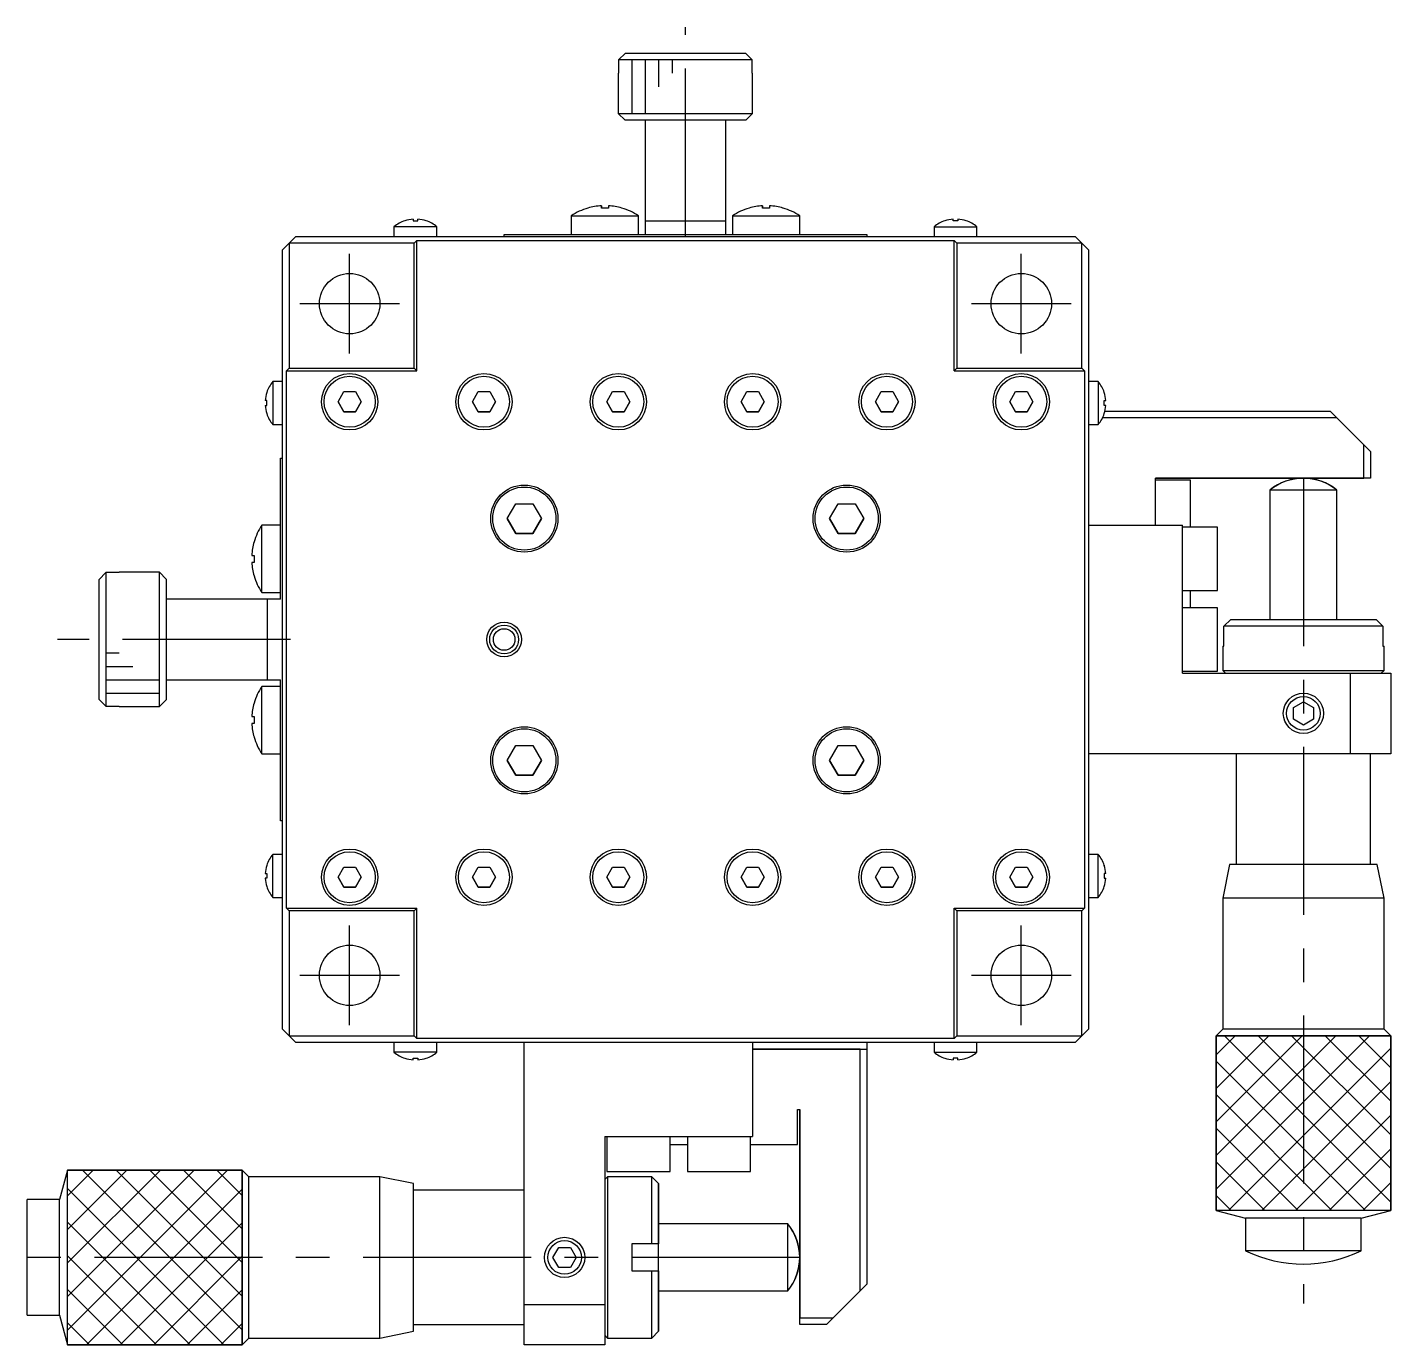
# Model space of a CAD drawing. Extents: x 3 to 378, y 15 to 260.
# Drawn here: x 277 to 378.5, y 101.5 to 199.6 of the extents above; entities that cross this region are included whole.
import ezdxf

# ---------------------------------------------------------------- set-up
doc = ezdxf.new("R2010")
doc.units = 0
doc.header["$LTSCALE"] = 10
doc.linetypes.add('CENTER', pattern=[2, 1.25, -0.25, 0.25, -0.25])
doc.layers.get('0').update_dxf_attribs({"linetype": 'CONTINUOUS'})
doc.layers.add('CENTER', color=1, linetype='CENTER')

msp = doc.modelspace()

# ---------------------------------------------------------------- linework, layer by layer
at = {"color": 7, "linetype": 'CONTINUOUS'}
for p, q in [((321.016024, 197.185847), (321.518825, 197.685847)), ((330.965898, 197.185847), (321.016024, 197.185847)), ((321.016024, 197.185847), (321.016024, 196.185847)), ((321.518825, 197.685847), (330.463097, 197.685847)), ((330.463097, 197.685847), (330.965898, 197.185847)), ((330.965898, 196.185847), (330.965898, 197.185847)), ((321.016024, 196.185847), (320.990961, 196.185847)), ((320.990961, 196.185847), (320.990961, 193.185847)), ((330.990961, 196.185847), (330.965898, 196.185847)), ((330.990961, 193.185847), (330.990961, 196.185847)), ((320.990961, 193.185847), (330.990961, 193.185847)), ((320.990961, 193.185847), (321.490961, 192.685847)), ((330.490961, 192.685847), (330.990961, 193.185847)), ((330.490961, 192.685847), (321.490961, 192.685847)), ((322.990961, 192.685847), (322.990961, 185.185847)), ((322.990961, 192.685847), (322.990961, 184.185847)), ((322.990961, 192.685847), (322.990961, 184.185847)), ((328.990961, 185.185847), (328.990961, 192.685847)), ((328.990961, 184.185847), (328.990961, 192.685847)), ((328.990961, 184.185847), (328.990961, 192.685847)), ((318.732371, 186.148428), (318.729028, 186.155283)), ((318.732371, 186.148428), (318.729028, 186.155283)), ((318.732371, 186.148428), (318.729028, 186.155283)), ((318.732371, 186.148428), (318.729028, 186.155283)), ((319.730961, 186.148428), (319.730961, 186.3208)), ((319.730961, 186.3208), (319.730961, 186.148428)), ((319.730961, 186.3208), (319.730961, 186.148428)), ((319.730961, 186.3208), (319.730961, 186.148428)), ((320.250961, 186.148428), (319.730961, 186.148428)), ((320.250961, 186.3208), (320.250961, 186.148428)), ((321.252894, 186.155283), (321.24955, 186.148428)), ((330.732371, 186.148428), (330.729028, 186.155283)), ((330.732371, 186.148428), (330.729028, 186.155283)), ((330.732371, 186.148428), (330.729028, 186.155283)), ((330.732371, 186.148428), (330.729028, 186.155283)), ((331.730961, 186.148428), (331.730961, 186.3208)), ((331.730961, 186.3208), (331.730961, 186.148428)), ((331.730961, 186.3208), (331.730961, 186.148428)), ((331.730961, 186.3208), (331.730961, 186.148428)), ((332.250961, 186.148428), (331.730961, 186.148428)), ((332.250961, 186.3208), (332.250961, 186.148428)), ((333.252894, 186.155283), (333.24955, 186.148428)), ((305.890961, 184.756785), (304.290961, 184.756785)), ((304.290961, 184.756785), (304.290961, 184.035847)), ((307.490961, 184.756785), (304.290961, 184.756785)), ((307.490961, 184.756785), (304.290961, 184.756785)), ((305.103094, 185.208455), (305.105964, 185.202571)), ((305.103094, 185.208455), (305.105964, 185.202571)), ((305.103094, 185.208455), (305.105964, 185.202571)), ((305.103094, 185.208455), (305.105964, 185.202571)), ((305.710961, 185.322854), (305.710961, 185.202571)), ((305.710961, 185.202571), (306.070961, 185.202571)), ((307.490961, 184.756785), (305.890961, 184.756785)), ((306.070961, 185.202571), (306.070961, 185.322854)), ((306.675958, 185.202571), (306.678827, 185.208455)), ((306.675958, 185.202571), (306.678827, 185.208455)), ((306.675958, 185.202571), (306.678827, 185.208455)), ((306.675958, 185.202571), (306.678827, 185.208455)), ((307.490961, 184.035847), (307.490961, 184.756785)), ((317.490961, 185.577505), (322.490961, 185.577505)), ((317.490961, 185.577505), (317.490961, 184.185847)), ((322.490961, 184.185847), (322.490961, 185.577505)), ((328.990961, 185.185847), (322.990961, 185.185847)), ((328.990961, 185.185847), (322.990961, 185.185847)), ((322.990961, 185.185847), (322.990961, 184.185847)), ((328.990961, 185.185847), (322.990961, 185.185847)), ((328.990961, 185.185847), (322.990961, 185.185847)), ((328.990961, 184.185847), (328.990961, 185.185847)), ((329.490961, 185.577505), (334.490961, 185.577505)), ((329.490961, 185.577505), (329.490961, 184.185847)), ((334.490961, 184.185847), (334.490961, 185.577505)), ((344.490961, 184.756785), (346.090961, 184.756785)), ((344.490961, 184.756785), (344.490961, 184.035847)), ((344.490961, 184.756785), (347.690961, 184.756785)), ((344.490961, 184.756785), (347.690961, 184.756785)), ((345.305964, 185.202571), (345.303094, 185.208455)), ((345.305964, 185.202571), (345.303094, 185.208455)), ((345.305964, 185.202571), (345.303094, 185.208455)), ((345.305964, 185.202571), (345.303094, 185.208455)), ((345.910961, 185.202571), (345.910961, 185.322854)), ((346.270961, 185.202571), (345.910961, 185.202571)), ((346.090961, 184.756785), (347.690961, 184.756785)), ((346.270961, 185.322854), (346.270961, 185.202571)), ((346.878827, 185.208455), (346.875958, 185.202571)), ((346.878827, 185.208455), (346.875958, 185.202571)), ((346.878827, 185.208455), (346.875958, 185.202571)), ((346.878827, 185.208455), (346.875958, 185.202571)), ((347.690961, 184.035847), (347.690961, 184.756785)), ((296.990961, 184.035847), (295.990961, 183.035847)), ((296.990961, 184.035847), (295.990961, 183.035847)), ((296.990961, 184.035847), (296.490961, 183.535847)), ((296.990961, 184.035847), (305.990966, 184.035847)), ((296.990961, 184.035847), (354.990961, 184.035847)), ((296.990961, 184.035847), (354.990961, 184.035847)), ((305.790961, 183.535847), (305.990961, 183.735847)), ((305.990961, 183.735847), (345.990961, 183.735847)), ((305.990961, 174.035847), (305.990961, 183.735847)), ((305.990966, 184.035847), (319.490966, 184.035847)), ((312.490961, 184.035847), (312.490961, 184.185847)), ((312.490961, 184.185847), (314.490961, 184.185847)), ((312.490961, 184.185847), (339.490961, 184.185847)), ((312.490961, 184.185847), (339.490961, 184.185847)), ((314.490961, 184.185847), (337.490961, 184.185847)), ((319.490966, 184.035847), (324.490961, 184.035847)), ((324.490961, 184.035847), (329.490966, 184.035847)), ((329.490966, 184.035847), (342.990966, 184.035847)), ((337.490961, 184.185847), (339.490961, 184.185847)), ((339.490961, 184.185847), (339.490961, 184.035847)), ((342.990966, 184.035847), (346.715961, 184.035847)), ((345.990961, 183.735847), (346.190961, 183.535847)), ((345.990961, 174.035847), (345.990961, 183.735847)), ((346.715961, 184.035847), (354.990961, 184.035847)), ((355.490961, 183.535847), (354.990961, 184.035847)), ((355.990961, 183.035847), (354.990961, 184.035847)), ((355.990961, 183.035847), (354.990961, 184.035847)), ((296.490961, 183.535847), (295.990961, 183.035847)), ((295.990961, 172.260847), (295.990961, 183.035847)), ((295.990961, 125.035847), (295.990961, 183.035847)), ((295.990961, 125.035847), (295.990961, 183.035847)), ((305.790961, 183.535847), (296.490961, 183.535847)), ((296.490961, 183.535847), (296.490961, 174.235847)), ((305.790961, 174.235847), (305.790961, 183.535847)), ((355.490961, 183.535847), (346.190961, 183.535847)), ((346.190961, 183.535847), (346.190961, 174.235847)), ((355.490961, 174.235847), (355.490961, 183.535847)), ((355.990961, 183.035847), (355.490961, 183.535847)), ((355.990961, 183.035847), (355.990961, 164.835847)), ((355.990961, 183.035847), (355.990961, 125.035847)), ((355.990961, 183.035847), (355.990961, 125.035847)), ((296.290961, 174.035847), (296.490961, 174.235847)), ((296.290961, 174.035847), (305.990961, 174.035847)), ((296.290961, 134.035847), (296.290961, 174.035847)), ((296.490961, 174.235847), (305.790961, 174.235847)), ((305.990961, 174.035847), (305.790961, 174.235847)), ((346.190961, 174.235847), (345.990961, 174.035847)), ((345.990961, 174.035847), (355.690961, 174.035847)), ((346.190961, 174.235847), (355.490961, 174.235847)), ((355.490961, 174.235847), (355.690961, 174.035847)), ((355.690961, 174.035847), (355.690961, 134.035847)), ((295.270024, 173.235847), (295.270024, 170.035847)), ((295.990961, 173.235847), (295.270024, 173.235847)), ((356.711898, 173.235847), (355.990961, 173.235847)), ((356.711898, 173.235847), (356.711898, 170.035847)), ((294.824237, 171.815847), (294.703955, 171.815847)), ((294.824237, 172.420844), (294.818353, 172.423714)), ((294.824237, 171.455847), (294.824237, 171.815847)), ((295.990961, 162.535852), (295.990961, 172.260847)), ((300.124935, 171.735847), (300.557948, 172.485847)), ((300.557948, 170.985847), (300.124935, 171.735847)), ((300.124935, 171.735847), (300.557948, 170.985847)), ((300.124935, 171.735847), (300.557948, 170.985847)), ((300.124935, 171.735847), (300.557948, 170.985847)), ((300.557948, 172.485847), (301.423974, 172.485847)), ((301.423974, 172.485847), (301.856986, 171.735847)), ((301.856986, 171.735847), (301.423974, 170.985847)), ((301.423974, 170.985847), (301.856986, 171.735847)), ((301.423974, 170.985847), (301.856986, 171.735847)), ((301.423974, 170.985847), (301.856986, 171.735847)), ((310.124935, 171.735847), (310.557948, 172.485847)), ((310.557948, 170.985847), (310.124935, 171.735847)), ((310.124935, 171.735847), (310.557948, 170.985847)), ((310.124935, 171.735847), (310.557948, 170.985847)), ((310.124935, 171.735847), (310.557948, 170.985847)), ((310.557948, 172.485847), (311.423974, 172.485847)), ((311.423974, 172.485847), (311.856986, 171.735847)), ((311.856986, 171.735847), (311.423974, 170.985847)), ((311.423974, 170.985847), (311.856986, 171.735847)), ((311.423974, 170.985847), (311.856986, 171.735847)), ((311.423974, 170.985847), (311.856986, 171.735847)), ((320.124935, 171.735847), (320.557948, 172.485847)), ((320.557948, 170.985847), (320.124935, 171.735847)), ((320.124935, 171.735847), (320.557948, 170.985847)), ((320.124935, 171.735847), (320.557948, 170.985847)), ((320.124935, 171.735847), (320.557948, 170.985847)), ((320.557948, 172.485847), (321.423974, 172.485847)), ((321.423974, 172.485847), (321.856986, 171.735847)), ((321.856986, 171.735847), (321.423974, 170.985847)), ((321.423974, 170.985847), (321.856986, 171.735847)), ((321.423974, 170.985847), (321.856986, 171.735847)), ((321.423974, 170.985847), (321.856986, 171.735847)), ((330.124935, 171.735847), (330.557948, 172.485847)), ((330.557948, 170.985847), (330.124935, 171.735847)), ((330.124935, 171.735847), (330.557948, 170.985847)), ((330.124935, 171.735847), (330.557948, 170.985847)), ((330.124935, 171.735847), (330.557948, 170.985847)), ((330.557948, 172.485847), (331.423974, 172.485847)), ((331.423974, 172.485847), (331.856986, 171.735847)), ((331.856986, 171.735847), (331.423974, 170.985847)), ((331.423974, 170.985847), (331.856986, 171.735847)), ((331.423974, 170.985847), (331.856986, 171.735847)), ((331.423974, 170.985847), (331.856986, 171.735847)), ((340.124935, 171.735847), (340.557948, 172.485847)), ((340.557948, 170.985847), (340.124935, 171.735847)), ((340.124935, 171.735847), (340.557948, 170.985847)), ((340.124935, 171.735847), (340.557948, 170.985847)), ((340.124935, 171.735847), (340.557948, 170.985847)), ((340.557948, 172.485847), (341.423974, 172.485847)), ((341.423974, 172.485847), (341.856986, 171.735847)), ((341.856986, 171.735847), (341.423974, 170.985847)), ((341.423974, 170.985847), (341.856986, 171.735847)), ((341.423974, 170.985847), (341.856986, 171.735847)), ((341.423974, 170.985847), (341.856986, 171.735847)), ((350.124935, 171.735847), (350.557948, 172.485847)), ((350.557948, 170.985847), (350.124935, 171.735847)), ((350.124935, 171.735847), (350.557948, 170.985847)), ((350.124935, 171.735847), (350.557948, 170.985847)), ((350.124935, 171.735847), (350.557948, 170.985847)), ((350.557948, 172.485847), (351.423974, 172.485847)), ((351.423974, 172.485847), (351.856986, 171.735847)), ((351.856986, 171.735847), (351.423974, 170.985847)), ((351.423974, 170.985847), (351.856986, 171.735847)), ((351.423974, 170.985847), (351.856986, 171.735847)), ((351.423974, 170.985847), (351.856986, 171.735847)), ((357.157684, 172.420844), (357.163568, 172.423714)), ((357.157684, 171.815847), (357.277967, 171.815847)), ((357.157684, 171.455847), (357.157684, 171.815847)), ((294.703955, 171.455847), (294.824237, 171.455847)), ((294.818353, 170.847981), (294.824237, 170.850851)), ((301.423974, 170.985847), (300.557948, 170.985847)), ((300.557948, 170.985847), (301.423974, 170.985847)), ((300.557948, 170.985847), (301.423974, 170.985847)), ((300.557948, 170.985847), (301.423974, 170.985847)), ((311.423974, 170.985847), (310.557948, 170.985847)), ((310.557948, 170.985847), (311.423974, 170.985847)), ((310.557948, 170.985847), (311.423974, 170.985847)), ((310.557948, 170.985847), (311.423974, 170.985847)), ((321.423974, 170.985847), (320.557948, 170.985847)), ((320.557948, 170.985847), (321.423974, 170.985847)), ((320.557948, 170.985847), (321.423974, 170.985847)), ((320.557948, 170.985847), (321.423974, 170.985847)), ((331.423974, 170.985847), (330.557948, 170.985847)), ((330.557948, 170.985847), (331.423974, 170.985847)), ((330.557948, 170.985847), (331.423974, 170.985847)), ((330.557948, 170.985847), (331.423974, 170.985847)), ((341.423974, 170.985847), (340.557948, 170.985847)), ((340.557948, 170.985847), (341.423974, 170.985847)), ((340.557948, 170.985847), (341.423974, 170.985847)), ((340.557948, 170.985847), (341.423974, 170.985847)), ((351.423974, 170.985847), (350.557948, 170.985847)), ((350.557948, 170.985847), (351.423974, 170.985847)), ((350.557948, 170.985847), (351.423974, 170.985847)), ((350.557948, 170.985847), (351.423974, 170.985847)), ((374.490961, 170.535847), (357.035955, 170.535847)), ((357.277967, 171.455847), (357.157684, 171.455847)), ((357.163568, 170.847981), (357.157684, 170.850851)), ((357.211209, 171.035847), (373.990961, 171.035847)), ((373.990961, 171.035847), (374.490961, 170.535847)), ((373.990961, 171.035847), (376.990961, 168.035847)), ((373.990961, 171.035847), (376.990961, 168.035847)), ((376.490961, 168.535847), (374.490961, 170.535847)), ((295.270024, 170.035847), (295.990961, 170.035847)), ((355.990961, 170.035847), (356.711898, 170.035847)), ((376.490961, 166.035847), (376.490961, 168.535847)), ((376.490961, 168.535847), (376.990961, 168.035847)), ((295.840961, 167.535847), (295.990961, 167.535847)), ((295.840961, 165.535847), (295.840961, 167.535847)), ((295.840961, 157.035847), (295.840961, 167.535847)), ((295.840961, 157.035847), (295.840961, 167.535847)), ((376.990961, 168.035847), (376.990961, 166.035847)), ((295.840961, 161.285847), (295.840961, 165.535847)), ((360.990961, 162.535847), (360.990961, 166.035847)), ((360.990961, 166.035847), (376.490961, 166.035847)), ((376.990961, 166.035847), (360.990961, 166.035847)), ((376.990961, 166.035847), (360.990961, 166.035847)), ((363.590961, 165.885847), (360.990961, 165.885847)), ((363.590961, 162.385847), (363.590961, 165.885847)), ((376.990961, 166.035847), (376.490961, 166.035847)), ((355.990961, 164.835847), (355.990961, 158.835847)), ((374.490957, 165.158338), (369.490965, 165.158338)), ((369.490965, 165.158338), (369.490965, 155.535847)), ((374.490957, 155.535847), (374.490957, 165.158338)), ((312.72079, 163.035847), (313.355876, 164.135847)), ((313.355876, 164.135847), (314.626046, 164.135847)), ((314.626046, 164.135847), (315.261131, 163.035847)), ((336.72079, 163.035847), (337.355876, 164.135847)), ((337.355876, 164.135847), (338.626046, 164.135847)), ((338.626046, 164.135847), (339.261131, 163.035847)), ((294.449303, 157.535847), (294.449303, 162.535847)), ((295.840961, 162.535847), (294.449303, 162.535847)), ((295.990961, 158.735847), (295.990961, 162.535852)), ((313.355876, 161.935847), (312.72079, 163.035847)), ((312.72079, 163.035847), (313.355876, 161.935847)), ((312.72079, 163.035847), (313.355876, 161.935847)), ((312.72079, 163.035847), (313.355876, 161.935847)), ((315.261131, 163.035847), (314.626046, 161.935847)), ((314.626046, 161.935847), (315.261131, 163.035847)), ((314.626046, 161.935847), (315.261131, 163.035847)), ((314.626046, 161.935847), (315.261131, 163.035847)), ((337.355876, 161.935847), (336.72079, 163.035847)), ((336.72079, 163.035847), (337.355876, 161.935847)), ((336.72079, 163.035847), (337.355876, 161.935847)), ((336.72079, 163.035847), (337.355876, 161.935847)), ((339.261131, 163.035847), (338.626046, 161.935847)), ((338.626046, 161.935847), (339.261131, 163.035847)), ((338.626046, 161.935847), (339.261131, 163.035847)), ((338.626046, 161.935847), (339.261131, 163.035847)), ((355.990961, 162.535847), (362.990961, 162.535847)), ((362.990961, 151.535847), (362.990961, 162.535847)), ((314.626046, 161.935847), (313.355876, 161.935847)), ((313.355876, 161.935847), (314.626046, 161.935847)), ((313.355876, 161.935847), (314.626046, 161.935847)), ((313.355876, 161.935847), (314.626046, 161.935847)), ((338.626046, 161.935847), (337.355876, 161.935847)), ((337.355876, 161.935847), (338.626046, 161.935847)), ((337.355876, 161.935847), (338.626046, 161.935847)), ((337.355876, 161.935847), (338.626046, 161.935847)), ((365.590961, 162.385847), (362.990961, 162.385847)), ((365.590961, 157.685847), (365.590961, 162.385847)), ((293.871525, 161.29778), (293.87838, 161.294437)), ((293.871525, 161.29778), (293.87838, 161.294437)), ((293.871525, 161.29778), (293.87838, 161.294437)), ((293.871525, 161.29778), (293.87838, 161.294437)), ((295.840961, 160.035847), (295.840961, 161.285847)), ((293.706008, 160.295847), (293.87838, 160.295847)), ((293.706008, 160.295847), (293.87838, 160.295847)), ((293.706008, 160.295847), (293.87838, 160.295847)), ((293.706008, 160.295847), (293.87838, 160.295847)), ((293.87838, 159.775847), (293.706008, 159.775847)), ((293.87838, 160.295847), (293.87838, 159.775847)), ((295.840961, 157.035847), (295.840961, 160.035847)), ((282.340961, 158.507983), (282.840961, 159.010785)), ((282.340961, 149.563711), (282.340961, 158.507983)), ((282.840961, 159.010785), (282.840961, 149.06091)), ((283.840961, 159.010785), (282.840961, 159.010785)), ((283.840961, 159.035847), (283.840961, 159.010785)), ((286.840961, 159.035847), (283.840961, 159.035847)), ((286.840961, 149.035847), (286.840961, 159.035847)), ((287.340961, 158.535847), (286.840961, 159.035847)), ((287.340961, 158.535847), (287.340961, 157.035847)), ((287.340961, 158.535847), (287.340961, 149.535847)), ((287.340961, 158.535847), (287.340961, 149.535847)), ((287.340961, 158.535847), (287.340961, 149.535847)), ((293.87838, 158.777258), (293.871525, 158.773914)), ((295.990961, 146.735847), (295.990961, 158.735847)), ((355.990961, 158.835847), (355.990961, 151.835842)), ((294.449303, 157.535847), (295.840961, 157.535847)), ((362.990961, 157.685847), (365.590961, 157.685847)), ((363.590961, 156.385847), (363.590961, 157.685847)), ((287.340961, 157.035847), (287.340961, 151.035847)), ((287.340961, 157.035847), (287.340961, 151.035847)), ((294.840961, 157.035847), (287.340961, 157.035847)), ((295.840961, 157.035847), (287.340961, 157.035847)), ((295.840961, 157.035847), (287.340961, 157.035847)), ((294.840961, 157.035847), (294.840961, 154.035847)), ((294.840961, 157.035847), (294.840961, 154.035847)), ((295.840961, 157.035847), (294.840961, 157.035847)), ((294.840961, 157.035847), (294.840961, 151.035847)), ((294.840961, 157.035847), (294.840961, 151.035847)), ((365.590961, 156.385847), (362.990961, 156.385847)), ((365.590961, 151.685847), (365.590961, 156.385847)), ((366.074881, 155.035847), (366.582634, 155.535847)), ((366.582634, 155.535847), (377.399288, 155.535847)), ((377.399288, 155.535847), (377.907041, 155.035847)), ((366.074881, 153.535847), (366.074881, 155.035847)), ((377.907041, 155.035847), (366.074881, 155.035847)), ((377.907041, 155.035847), (377.907041, 153.535847)), ((294.840961, 154.035847), (294.840961, 151.035847)), ((294.840961, 154.035847), (294.840961, 151.035847)), ((365.990961, 153.535847), (366.074881, 153.535847)), ((365.990961, 153.535847), (365.990961, 151.735847)), ((377.907041, 153.535847), (377.990961, 153.535847)), ((377.990961, 151.735847), (377.990961, 153.535847)), ((355.990961, 151.835842), (355.990961, 145.835842)), ((362.990961, 151.685847), (365.590961, 151.685847)), ((362.990961, 151.535847), (375.490961, 151.535847)), ((362.990961, 151.535847), (378.490961, 151.535847)), ((362.990961, 151.535847), (378.490961, 151.535847)), ((365.990961, 151.735847), (377.990961, 151.735847)), ((365.990961, 151.735847), (366.190961, 151.535847)), ((375.490961, 145.535847), (375.490961, 151.535847)), ((375.490961, 151.535847), (378.490961, 151.535847)), ((377.790961, 151.535847), (377.990961, 151.735847)), ((378.490961, 151.535847), (378.490961, 145.535847)), ((287.340961, 151.035847), (287.340961, 149.535847)), ((287.340961, 151.035847), (294.840961, 151.035847)), ((287.340961, 151.035847), (295.840961, 151.035847)), ((287.340961, 151.035847), (295.840961, 151.035847)), ((294.449303, 145.535847), (294.449303, 150.535847)), ((295.840961, 150.535847), (294.449303, 150.535847)), ((294.840961, 151.035847), (295.840961, 151.035847)), ((295.840961, 148.035847), (295.840961, 151.035847)), ((295.840961, 140.535847), (295.840961, 151.035847)), ((295.840961, 140.535847), (295.840961, 151.035847)), ((282.840961, 149.06091), (282.340961, 149.563711)), ((286.840961, 149.035847), (287.340961, 149.535847)), ((293.871525, 149.29778), (293.87838, 149.294437)), ((293.871525, 149.29778), (293.87838, 149.294437)), ((293.871525, 149.29778), (293.87838, 149.294437)), ((293.871525, 149.29778), (293.87838, 149.294437)), ((371.240961, 148.96886), (371.990961, 149.401873)), ((371.990961, 149.401873), (372.740961, 148.96886)), ((282.840961, 149.06091), (283.840961, 149.06091)), ((283.840961, 149.06091), (283.840961, 149.035847)), ((283.840961, 149.035847), (286.840961, 149.035847)), ((293.706008, 148.295847), (293.87838, 148.295847)), ((293.706008, 148.295847), (293.87838, 148.295847)), ((293.706008, 148.295847), (293.87838, 148.295847)), ((293.706008, 148.295847), (293.87838, 148.295847)), ((293.87838, 148.295847), (293.87838, 147.775847)), ((371.240961, 148.102835), (371.240961, 148.96886)), ((372.740961, 148.96886), (372.740961, 148.102835)), ((293.87838, 147.775847), (293.706008, 147.775847)), ((295.840961, 142.535847), (295.840961, 148.035847)), ((371.990961, 147.669822), (371.240961, 148.102835)), ((372.740961, 148.102835), (371.990961, 147.669822)), ((293.87838, 146.777258), (293.871525, 146.773914)), ((295.990961, 142.535847), (295.990961, 146.735847)), ((294.449303, 145.535847), (295.840961, 145.535847)), ((312.72079, 145.035847), (313.355876, 146.135847)), ((313.355876, 146.135847), (314.626046, 146.135847)), ((314.626046, 146.135847), (315.261131, 145.035847)), ((336.72079, 145.035847), (337.355876, 146.135847)), ((337.355876, 146.135847), (338.626046, 146.135847)), ((338.626046, 146.135847), (339.261131, 145.035847)), ((355.990961, 145.835842), (355.990961, 125.035847)), ((375.490961, 145.535847), (355.990961, 145.535847)), ((378.490961, 145.535847), (355.990961, 145.535847)), ((378.490961, 145.535847), (355.990961, 145.535847)), ((366.990961, 145.535847), (366.990961, 137.285847)), ((378.490961, 145.535847), (375.490961, 145.535847)), ((376.990961, 137.285847), (376.990961, 145.535847)), ((313.355876, 143.935847), (312.72079, 145.035847)), ((312.72079, 145.035847), (313.355876, 143.935847)), ((312.72079, 145.035847), (313.355876, 143.935847)), ((312.72079, 145.035847), (313.355876, 143.935847)), ((315.261131, 145.035847), (314.626046, 143.935847)), ((314.626046, 143.935847), (315.261131, 145.035847)), ((314.626046, 143.935847), (315.261131, 145.035847)), ((314.626046, 143.935847), (315.261131, 145.035847)), ((337.355876, 143.935847), (336.72079, 145.035847)), ((336.72079, 145.035847), (337.355876, 143.935847)), ((336.72079, 145.035847), (337.355876, 143.935847)), ((336.72079, 145.035847), (337.355876, 143.935847)), ((339.261131, 145.035847), (338.626046, 143.935847)), ((338.626046, 143.935847), (339.261131, 145.035847)), ((338.626046, 143.935847), (339.261131, 145.035847)), ((338.626046, 143.935847), (339.261131, 145.035847)), ((314.626046, 143.935847), (313.355876, 143.935847)), ((313.355876, 143.935847), (314.626046, 143.935847)), ((313.355876, 143.935847), (314.626046, 143.935847)), ((313.355876, 143.935847), (314.626046, 143.935847)), ((338.626046, 143.935847), (337.355876, 143.935847)), ((337.355876, 143.935847), (338.626046, 143.935847)), ((337.355876, 143.935847), (338.626046, 143.935847)), ((337.355876, 143.935847), (338.626046, 143.935847)), ((295.840961, 140.535847), (295.840961, 142.535847)), ((295.990961, 125.035847), (295.990961, 142.535847)), ((295.990961, 140.535847), (295.840961, 140.535847)), ((294.818353, 137.223714), (294.824237, 137.220844)), ((295.270024, 134.835847), (295.270024, 138.035847)), ((295.990961, 138.035847), (295.270024, 138.035847)), ((300.124935, 136.335847), (300.557948, 137.085847)), ((300.557948, 137.085847), (301.423974, 137.085847)), ((301.423974, 137.085847), (301.856986, 136.335847)), ((310.124935, 136.335847), (310.557948, 137.085847)), ((310.557948, 137.085847), (311.423974, 137.085847)), ((311.423974, 137.085847), (311.856986, 136.335847)), ((320.124935, 136.335847), (320.557948, 137.085847)), ((320.557948, 137.085847), (321.423974, 137.085847)), ((321.423974, 137.085847), (321.856986, 136.335847)), ((330.124935, 136.335847), (330.557948, 137.085847)), ((330.557948, 137.085847), (331.423974, 137.085847)), ((331.423974, 137.085847), (331.856986, 136.335847)), ((340.124935, 136.335847), (340.557948, 137.085847)), ((340.557948, 137.085847), (341.423974, 137.085847)), ((341.423974, 137.085847), (341.856986, 136.335847)), ((350.124935, 136.335847), (350.557948, 137.085847)), ((350.557948, 137.085847), (351.423974, 137.085847)), ((351.423974, 137.085847), (351.856986, 136.335847)), ((356.711898, 138.035847), (355.990961, 138.035847)), ((356.711898, 134.835847), (356.711898, 138.035847)), ((357.163568, 137.223714), (357.157684, 137.220844)), ((366.490964, 137.285847), (365.990965, 134.785848)), ((377.490958, 137.285847), (366.490964, 137.285847)), ((377.990957, 134.785848), (377.490958, 137.285847)), ((294.703955, 136.615847), (294.824237, 136.615847)), ((294.824237, 136.255847), (294.703955, 136.255847)), ((294.824237, 136.615847), (294.824237, 136.255847)), ((300.557948, 135.585847), (300.124935, 136.335847)), ((300.124935, 136.335847), (300.557948, 135.585847)), ((300.124935, 136.335847), (300.557948, 135.585847)), ((300.124935, 136.335847), (300.557948, 135.585847)), ((301.856986, 136.335847), (301.423974, 135.585847)), ((301.423974, 135.585847), (301.856986, 136.335847)), ((301.423974, 135.585847), (301.856986, 136.335847)), ((301.423974, 135.585847), (301.856986, 136.335847)), ((310.557948, 135.585847), (310.124935, 136.335847)), ((310.124935, 136.335847), (310.557948, 135.585847)), ((310.124935, 136.335847), (310.557948, 135.585847)), ((310.124935, 136.335847), (310.557948, 135.585847)), ((311.856986, 136.335847), (311.423974, 135.585847)), ((311.423974, 135.585847), (311.856986, 136.335847)), ((311.423974, 135.585847), (311.856986, 136.335847)), ((311.423974, 135.585847), (311.856986, 136.335847)), ((320.557948, 135.585847), (320.124935, 136.335847)), ((320.124935, 136.335847), (320.557948, 135.585847)), ((320.124935, 136.335847), (320.557948, 135.585847)), ((320.124935, 136.335847), (320.557948, 135.585847)), ((321.856986, 136.335847), (321.423974, 135.585847)), ((321.423974, 135.585847), (321.856986, 136.335847)), ((321.423974, 135.585847), (321.856986, 136.335847)), ((321.423974, 135.585847), (321.856986, 136.335847)), ((330.557948, 135.585847), (330.124935, 136.335847)), ((330.124935, 136.335847), (330.557948, 135.585847)), ((330.124935, 136.335847), (330.557948, 135.585847)), ((330.124935, 136.335847), (330.557948, 135.585847)), ((331.856986, 136.335847), (331.423974, 135.585847)), ((331.423974, 135.585847), (331.856986, 136.335847)), ((331.423974, 135.585847), (331.856986, 136.335847)), ((331.423974, 135.585847), (331.856986, 136.335847)), ((340.557948, 135.585847), (340.124935, 136.335847)), ((340.124935, 136.335847), (340.557948, 135.585847)), ((340.124935, 136.335847), (340.557948, 135.585847)), ((340.124935, 136.335847), (340.557948, 135.585847)), ((341.856986, 136.335847), (341.423974, 135.585847)), ((341.423974, 135.585847), (341.856986, 136.335847)), ((341.423974, 135.585847), (341.856986, 136.335847)), ((341.423974, 135.585847), (341.856986, 136.335847)), ((350.557948, 135.585847), (350.124935, 136.335847)), ((350.124935, 136.335847), (350.557948, 135.585847)), ((350.124935, 136.335847), (350.557948, 135.585847)), ((350.124935, 136.335847), (350.557948, 135.585847)), ((351.856986, 136.335847), (351.423974, 135.585847)), ((351.423974, 135.585847), (351.856986, 136.335847)), ((351.423974, 135.585847), (351.856986, 136.335847)), ((351.423974, 135.585847), (351.856986, 136.335847)), ((357.277967, 136.615847), (357.157684, 136.615847)), ((357.157684, 136.615847), (357.157684, 136.255847)), ((357.157684, 136.255847), (357.277967, 136.255847)), ((294.824237, 135.650851), (294.818353, 135.647981)), ((301.423974, 135.585847), (300.557948, 135.585847)), ((300.557948, 135.585847), (301.423974, 135.585847)), ((300.557948, 135.585847), (301.423974, 135.585847)), ((300.557948, 135.585847), (301.423974, 135.585847)), ((311.423974, 135.585847), (310.557948, 135.585847)), ((310.557948, 135.585847), (311.423974, 135.585847)), ((310.557948, 135.585847), (311.423974, 135.585847)), ((310.557948, 135.585847), (311.423974, 135.585847)), ((321.423974, 135.585847), (320.557948, 135.585847)), ((320.557948, 135.585847), (321.423974, 135.585847)), ((320.557948, 135.585847), (321.423974, 135.585847)), ((320.557948, 135.585847), (321.423974, 135.585847)), ((331.423974, 135.585847), (330.557948, 135.585847)), ((330.557948, 135.585847), (331.423974, 135.585847)), ((330.557948, 135.585847), (331.423974, 135.585847)), ((330.557948, 135.585847), (331.423974, 135.585847)), ((341.423974, 135.585847), (340.557948, 135.585847)), ((340.557948, 135.585847), (341.423974, 135.585847)), ((340.557948, 135.585847), (341.423974, 135.585847)), ((340.557948, 135.585847), (341.423974, 135.585847)), ((351.423974, 135.585847), (350.557948, 135.585847)), ((350.557948, 135.585847), (351.423974, 135.585847)), ((350.557948, 135.585847), (351.423974, 135.585847)), ((350.557948, 135.585847), (351.423974, 135.585847)), ((357.157684, 135.650851), (357.163568, 135.647981)), ((295.270024, 134.835847), (295.990961, 134.835847)), ((296.490961, 133.835847), (296.290961, 134.035847)), ((296.290961, 134.035847), (305.990961, 134.035847)), ((305.990961, 134.035847), (305.790961, 133.835847)), ((305.990961, 124.335847), (305.990961, 134.035847)), ((346.190961, 133.835847), (345.990961, 134.035847)), ((345.990961, 134.035847), (355.690961, 134.035847)), ((345.990961, 124.335847), (345.990961, 134.035847)), ((355.690961, 134.035847), (355.490961, 133.835847)), ((355.990961, 134.835847), (356.711898, 134.835847)), ((377.990957, 134.785848), (365.990965, 134.785848)), ((365.990965, 134.785848), (365.990965, 125.035843)), ((377.990957, 125.035843), (377.990957, 134.785848)), ((296.490961, 133.835847), (296.490961, 124.535847)), ((305.790961, 133.835847), (296.490961, 133.835847)), ((305.790961, 124.535847), (305.790961, 133.835847)), ((355.490961, 133.835847), (346.190961, 133.835847)), ((346.190961, 133.835847), (346.190961, 124.535847)), ((355.490961, 124.535847), (355.490961, 133.835847)), ((295.990961, 125.035847), (296.490961, 124.535847)), ((295.990961, 125.035847), (296.990961, 124.035847)), ((295.990961, 125.035847), (296.990961, 124.035847)), ((354.990961, 124.035847), (355.990961, 125.035847)), ((354.990961, 124.035847), (355.990961, 125.035847)), ((355.490961, 124.535847), (355.990961, 125.035847)), ((365.990965, 125.035843), (365.490962, 124.535841)), ((377.990957, 125.035843), (365.990965, 125.035843)), ((378.49096, 124.535841), (377.990957, 125.035843)), ((296.490961, 124.535847), (296.990961, 124.035847)), ((296.490961, 124.535847), (305.790961, 124.535847)), ((327.490956, 124.035847), (296.990961, 124.035847)), ((354.990961, 124.035847), (296.990961, 124.035847)), ((354.990961, 124.035847), (296.990961, 124.035847)), ((304.290961, 124.035847), (304.290961, 123.31491)), ((305.990961, 124.335847), (305.790961, 124.535847)), ((345.990961, 124.335847), (305.990961, 124.335847)), ((307.490961, 123.31491), (307.490961, 124.035847)), ((313.990961, 104.535847), (313.990961, 124.035847)), ((313.990961, 101.535847), (313.990961, 124.035847)), ((313.990961, 101.535847), (313.990961, 124.035847)), ((346.715961, 124.035847), (327.490956, 124.035847)), ((330.990961, 124.035847), (330.990961, 117.035847)), ((339.490961, 124.035847), (339.490961, 123.535847)), ((339.490961, 124.035847), (339.490961, 106.035847)), ((339.490961, 124.035847), (339.490961, 106.035847)), ((344.490961, 124.035847), (344.490961, 123.31491)), ((346.190961, 124.535847), (345.990961, 124.335847)), ((346.190961, 124.535847), (355.490961, 124.535847)), ((346.890961, 124.035847), (346.715961, 124.035847)), ((354.990961, 124.035847), (346.890961, 124.035847)), ((347.690961, 123.31491), (347.690961, 124.035847)), ((354.990961, 124.035847), (355.490961, 124.535847)), ((305.890961, 123.31491), (304.290961, 123.31491)), ((307.490961, 123.31491), (304.290961, 123.31491)), ((307.490961, 123.31491), (304.290961, 123.31491)), ((305.103094, 122.86324), (305.105964, 122.869124)), ((305.103094, 122.86324), (305.105964, 122.869124)), ((305.103094, 122.86324), (305.105964, 122.869124)), ((305.103094, 122.86324), (305.105964, 122.869124)), ((305.710961, 122.869124), (306.070961, 122.869124)), ((305.710961, 122.748841), (305.710961, 122.869124)), ((307.490961, 123.31491), (305.890961, 123.31491)), ((306.070961, 122.869124), (306.070961, 122.748841)), ((306.675958, 122.869124), (306.678827, 122.86324)), ((306.675958, 122.869124), (306.678827, 122.86324)), ((306.675958, 122.869124), (306.678827, 122.86324)), ((306.675958, 122.869124), (306.678827, 122.86324)), ((338.990961, 123.535847), (330.990961, 123.535847)), ((330.990961, 123.535847), (339.490961, 123.535847)), ((330.990961, 123.535847), (339.490961, 123.535847)), ((338.990961, 105.535847), (338.990961, 123.535847)), ((338.990961, 123.535847), (339.490961, 123.535847)), ((339.490961, 123.535847), (339.490961, 106.035847)), ((344.490961, 123.31491), (346.090961, 123.31491)), ((344.490961, 123.31491), (347.690961, 123.31491)), ((344.490961, 123.31491), (347.690961, 123.31491)), ((345.305964, 122.869124), (345.303094, 122.86324)), ((345.305964, 122.869124), (345.303094, 122.86324)), ((345.305964, 122.869124), (345.303094, 122.86324)), ((345.305964, 122.869124), (345.303094, 122.86324)), ((346.270961, 122.869124), (345.910961, 122.869124)), ((345.910961, 122.869124), (345.910961, 122.748841)), ((346.090961, 123.31491), (347.690961, 123.31491)), ((346.270961, 122.748841), (346.270961, 122.869124)), ((346.878827, 122.86324), (346.875958, 122.869124)), ((346.878827, 122.86324), (346.875958, 122.869124)), ((346.878827, 122.86324), (346.875958, 122.869124)), ((346.878827, 122.86324), (346.875958, 122.869124)), ((334.340961, 119.035847), (334.490961, 119.035847)), ((334.340961, 116.435847), (334.340961, 119.035847)), ((334.490961, 119.035847), (334.490961, 103.535847)), ((334.490961, 103.035847), (334.490961, 119.035847)), ((334.490961, 103.035847), (334.490961, 119.035847)), ((319.990961, 117.035847), (330.990961, 117.035847)), ((319.990961, 117.035847), (319.990961, 104.535847)), ((319.990961, 117.035847), (319.990961, 101.535847)), ((319.990961, 117.035847), (319.990961, 101.535847)), ((320.140961, 117.035847), (320.140961, 114.435847)), ((324.840961, 114.435847), (324.840961, 117.035847)), ((326.140961, 117.035847), (326.140961, 114.435847)), ((330.840961, 114.435847), (330.840961, 117.035847)), ((324.840961, 116.435847), (325.990961, 116.435847)), ((324.840961, 116.435847), (326.140961, 116.435847)), ((324.840961, 116.435847), (326.140961, 116.435847)), ((325.990961, 116.435847), (326.140961, 116.435847)), ((330.840961, 116.435847), (331.990961, 116.435847)), ((330.840961, 116.435847), (334.340961, 116.435847)), ((330.840961, 116.435847), (334.340961, 116.435847)), ((331.990961, 116.435847), (334.340961, 116.435847)), ((279.990954, 114.535846), (279.401466, 112.335847)), ((293.490957, 114.035843), (292.990955, 114.535846)), ((293.490957, 102.035851), (293.490957, 114.035843)), ((303.240962, 114.035843), (293.490957, 114.035843)), ((303.240962, 102.035851), (303.240962, 114.035843)), ((305.740961, 113.535844), (303.240962, 114.035843)), ((320.190961, 114.035847), (319.990961, 113.835847)), ((320.140961, 114.435847), (322.490961, 114.435847)), ((320.140961, 114.435847), (324.840961, 114.435847)), ((320.140961, 114.435847), (324.840961, 114.435847)), ((320.190961, 114.035847), (320.190961, 108.035847)), ((323.490961, 114.035847), (320.190961, 114.035847)), ((320.190961, 114.035847), (320.190961, 102.035847)), ((320.190961, 114.035847), (320.190961, 102.035847)), ((322.490961, 114.435847), (324.840961, 114.435847)), ((323.490961, 109.035847), (323.490961, 114.035847)), ((323.990961, 113.535847), (323.490961, 114.035847)), ((326.140961, 114.435847), (328.490961, 114.435847)), ((326.140961, 114.435847), (330.840961, 114.435847)), ((326.140961, 114.435847), (330.840961, 114.435847)), ((328.490961, 114.435847), (330.840961, 114.435847)), ((305.740961, 102.53585), (305.740961, 113.535844)), ((313.990961, 113.035847), (305.740961, 113.035847)), ((323.990961, 113.535847), (323.990961, 109.035847)), ((323.990961, 102.535847), (323.990961, 113.535847)), ((323.990961, 102.535847), (323.990961, 113.535847)), ((276.990955, 103.735847), (276.990955, 112.335847)), ((279.401466, 112.335847), (276.990955, 112.335847)), ((279.401466, 103.735847), (279.401466, 112.335847)), ((365.490962, 111.53584), (367.690961, 110.946352)), ((376.290961, 110.946352), (367.690961, 110.946352)), ((367.690961, 110.946352), (367.690961, 108.535841)), ((376.290961, 110.946352), (378.49096, 111.53584)), ((376.290961, 108.535841), (376.290961, 110.946352)), ((333.613452, 110.535843), (323.990961, 110.535843)), ((333.613452, 105.535851), (333.613452, 110.535843)), ((316.124935, 108.035847), (316.557948, 108.785847)), ((316.557948, 108.785847), (317.423974, 108.785847)), ((317.423974, 108.785847), (317.856986, 108.035847)), ((321.990961, 109.035847), (321.990961, 107.035847)), ((323.490961, 109.035847), (321.990961, 109.035847)), ((323.990961, 109.035847), (321.990961, 109.035847)), ((323.990961, 109.035847), (321.990961, 109.035847)), ((323.990961, 109.035847), (323.490961, 109.035847)), ((323.990961, 107.035847), (323.990961, 109.035847)), ((316.557948, 107.285847), (316.124935, 108.035847)), ((317.856986, 108.035847), (317.423974, 107.285847)), ((320.190961, 108.035847), (320.190961, 102.035847)), ((376.290961, 108.535841), (367.690961, 108.535841)), ((317.423974, 107.285847), (316.557948, 107.285847)), ((321.990961, 107.035847), (323.490961, 107.035847)), ((321.990961, 107.035847), (323.990961, 107.035847)), ((321.990961, 107.035847), (323.990961, 107.035847)), ((323.490961, 102.035847), (323.490961, 107.035847)), ((323.490961, 107.035847), (323.990961, 107.035847)), ((323.990961, 107.035847), (323.990961, 102.535847)), ((339.490961, 106.035847), (336.490961, 103.035847)), ((339.490961, 106.035847), (336.490961, 103.035847)), ((339.490961, 106.035847), (338.990961, 105.535847)), ((323.990961, 105.535851), (333.613452, 105.535851)), ((336.990961, 103.535847), (338.990961, 105.535847)), ((276.990955, 103.735847), (279.401466, 103.735847)), ((279.401466, 103.735847), (279.990954, 101.535848)), ((313.990961, 104.535847), (319.990961, 104.535847)), ((313.990961, 101.535847), (313.990961, 104.535847)), ((319.990961, 104.535847), (319.990961, 101.535847)), ((334.490961, 103.535847), (336.990961, 103.535847)), ((334.490961, 103.035847), (334.490961, 103.535847)), ((336.990961, 103.535847), (336.490961, 103.035847)), ((303.240962, 102.035851), (305.740961, 102.53585)), ((305.740961, 103.035847), (313.990961, 103.035847)), ((323.490961, 102.035847), (323.990961, 102.535847)), ((336.490961, 103.035847), (334.490961, 103.035847)), ((292.990955, 101.535848), (293.490957, 102.035851)), ((293.490957, 102.035851), (303.240962, 102.035851)), ((319.990961, 101.535847), (313.990961, 101.535847)), ((319.990961, 102.235847), (320.190961, 102.035847)), ((320.190961, 102.035847), (323.490961, 102.035847))]:
    msp.add_line(p, q, dxfattribs=at)
at = {"color": 3, "linetype": 'CONTINUOUS'}
for p, q in [((321.990961, 197.185847), (321.990961, 193.185847)), ((322.990961, 197.185847), (322.990961, 193.185847)), ((323.990961, 197.185847), (323.990961, 195.185847)), ((324.990961, 197.185847), (324.990961, 196.185847)), ((282.840961, 153.035847), (283.840961, 153.035847)), ((282.840961, 152.035847), (284.840961, 152.035847)), ((282.840961, 151.035847), (286.840961, 151.035847)), ((282.840961, 150.035847), (286.840961, 150.035847)), ((378.49096, 124.535841), (365.490962, 124.535841)), ((365.490962, 124.535841), (365.490962, 111.53584)), ((365.490962, 123.121072), (366.905731, 124.535841)), ((365.490962, 120.621072), (369.405731, 124.535841)), ((365.490962, 118.121072), (371.905731, 124.535841)), ((365.490962, 115.621072), (374.405731, 124.535841)), ((365.490962, 113.121072), (376.905731, 124.535841)), ((365.490962, 111.53584), (365.490962, 124.535841)), ((365.490962, 124.535841), (378.49096, 124.535841)), ((366.112354, 124.535841), (378.49096, 112.157235)), ((368.612354, 124.535841), (378.49096, 114.657235)), ((371.112354, 124.535841), (378.49096, 117.157235)), ((373.612354, 124.535841), (378.49096, 119.657235)), ((376.112354, 124.535841), (378.49096, 122.157235)), ((378.49096, 111.53584), (378.49096, 124.535841)), ((378.49096, 124.535841), (378.49096, 111.53584)), ((366.40573, 111.53584), (378.49096, 123.62107)), ((365.490962, 122.657233), (376.612355, 111.53584)), ((368.90573, 111.53584), (378.49096, 121.12107)), ((365.490962, 120.157233), (374.112355, 111.53584)), ((371.40573, 111.53584), (378.49096, 118.62107)), ((365.490962, 117.657233), (371.612355, 111.53584)), ((373.90573, 111.53584), (378.49096, 116.12107)), ((365.490962, 115.157233), (369.112355, 111.53584)), ((279.990954, 101.535848), (279.990954, 114.535846)), ((292.990955, 114.535846), (279.990954, 114.535846)), ((279.990954, 112.621064), (281.905736, 114.535846)), ((279.990954, 110.121064), (284.405736, 114.535846)), ((279.990954, 107.621064), (286.905736, 114.535846)), ((279.990954, 105.121064), (289.405736, 114.535846)), ((279.990954, 102.621064), (291.905736, 114.535846)), ((279.990954, 101.535848), (279.990954, 114.535846)), ((279.990954, 114.535846), (292.990955, 114.535846)), ((281.112349, 114.535846), (292.990955, 102.65724)), ((283.612349, 114.535846), (292.990955, 105.15724)), ((286.112349, 114.535846), (292.990955, 107.65724)), ((288.612349, 114.535846), (292.990955, 110.15724)), ((291.112349, 114.535846), (292.990955, 112.65724)), ((292.990955, 101.535848), (292.990955, 114.535846)), ((292.990955, 114.535846), (292.990955, 101.535848)), ((279.990954, 113.157241), (291.612347, 101.535848)), ((281.405738, 101.535848), (292.990955, 113.121065)), ((376.40573, 111.53584), (378.49096, 113.62107)), ((365.490962, 112.657233), (366.612355, 111.53584)), ((279.990954, 110.657241), (289.112347, 101.535848)), ((378.49096, 111.53584), (365.490962, 111.53584)), ((378.49096, 111.53584), (365.490962, 111.53584)), ((283.905738, 101.535848), (292.990955, 110.621065)), ((279.990954, 108.157241), (286.612347, 101.535848)), ((286.405738, 101.535848), (292.990955, 108.121065)), ((279.990954, 105.657241), (284.112347, 101.535848)), ((288.905738, 101.535848), (292.990955, 105.621065)), ((279.990954, 103.157241), (281.612347, 101.535848)), ((291.405738, 101.535848), (292.990955, 103.121065)), ((279.990954, 101.535848), (292.990955, 101.535848)), ((292.990955, 101.535848), (279.990954, 101.535848))]:
    msp.add_line(p, q, dxfattribs=at)
at = {"color": 7, "linetype": 'CONTINUOUS'}
for centre, radius in [((300.990961, 179.035847), 2.25), ((350.990961, 179.035847), 2.25), ((300.990961, 171.735847), 2.1), ((300.990961, 171.735847), 1.9), ((310.990961, 171.735847), 2.1), ((310.990961, 171.735847), 1.9), ((320.990961, 171.735847), 2.1), ((320.990961, 171.735847), 1.9), ((330.990961, 171.735847), 2.1), ((330.990961, 171.735847), 1.9), ((340.990961, 171.735847), 2.1), ((340.990961, 171.735847), 1.9), ((350.990961, 171.735847), 2.1), ((350.990961, 171.735847), 1.9), ((313.990961, 163.035847), 2.5), ((337.990961, 163.035847), 2.5), ((313.990961, 163.035847), 2.35), ((337.990961, 163.035847), 2.35), ((312.490961, 154.035847), 1.075), ((312.490961, 154.035847), 0.8), ((371.990961, 148.535847), 1.25), ((313.990961, 145.035847), 2.5), ((313.990961, 145.035847), 2.35), ((337.990961, 145.035847), 2.5), ((337.990961, 145.035847), 2.35), ((300.990961, 136.335847), 2.1), ((300.990961, 136.335847), 1.9), ((310.990961, 136.335847), 2.1), ((310.990961, 136.335847), 1.9), ((320.990961, 136.335847), 2.1), ((320.990961, 136.335847), 1.9), ((330.990961, 136.335847), 2.1), ((330.990961, 136.335847), 1.9), ((340.990961, 136.335847), 2.1), ((340.990961, 136.335847), 1.9), ((350.990961, 136.335847), 2.1), ((350.990961, 136.335847), 1.9), ((300.990961, 129.035847), 2.25), ((350.990961, 129.035847), 2.25), ((316.990961, 108.035847), 1.25)]:
    msp.add_circle(centre, radius, dxfattribs=at)
at = {"color": 3, "linetype": 'CONTINUOUS'}
for centre, radius in [((312.490961, 154.035847), 1.3), ((371.990961, 148.535847), 1.5), ((316.990961, 108.035847), 1.5)]:
    msp.add_circle(centre, radius, dxfattribs=at)
at = {"color": 7, "linetype": 'CONTINUOUS'}
for centre, radius, start, end in [((319.990961, 181.835847), 4.5, 106.285843, 123.748989), ((319.990961, 181.835847), 4.492483, 93.317816, 106.26943), ((319.990961, 181.835847), 4.492483, 73.73057, 86.682184), ((319.990961, 181.835847), 4.5, 56.251011, 73.714157), ((331.990961, 181.835847), 4.5, 106.285843, 123.748989), ((331.990961, 181.835847), 4.492483, 93.317816, 106.26943), ((331.990961, 181.835847), 4.492483, 73.73057, 86.682184), ((331.990961, 181.835847), 4.5, 56.251011, 73.714157), ((305.890961, 182.835847), 2.5, 108.369665, 129.791819), ((305.890961, 182.835847), 2.493512, 94.139631, 108.349691), ((305.890961, 182.835847), 2.493512, 71.650309, 85.860369), ((305.890961, 182.835847), 2.5, 50.20818, 71.630335), ((346.090961, 182.835847), 2.5, 108.369665, 129.79182), ((346.090961, 182.835847), 2.493512, 94.139631, 108.349691), ((346.090961, 182.835847), 2.493512, 71.650309, 85.860369), ((346.090961, 182.835847), 2.5, 50.208181, 71.630335), ((297.190961, 171.635847), 2.5, 140.208181, 161.630335), ((354.790961, 171.635847), 2.5, 18.369665, 39.79182), ((297.190961, 171.635847), 2.493512, 161.650309, 175.860369), ((354.790961, 171.635847), 2.493512, 4.139631, 18.349691), ((297.190961, 171.635847), 2.493512, 184.139631, 198.349691), ((297.190961, 171.635847), 2.5, 198.369665, 219.79182), ((354.790961, 171.635847), 2.5, 320.208181, 341.630335), ((354.790961, 171.635847), 2.493512, 341.650309, 355.860369), ((371.990958, 162.035843), 3.999997, 90, 128.682173), ((371.990958, 162.035843), 3.999997, 51.317795, 128.682173), ((371.990958, 162.035843), 3.999997, 51.317795, 128.682173), ((371.990958, 162.035843), 3.999997, 51.317795, 90), ((298.190961, 160.035847), 4.5, 146.251011, 163.714157), ((298.190961, 160.035847), 4.492483, 163.73057, 176.682184), ((298.190961, 160.035847), 4.492483, 183.317816, 196.26943), ((298.190961, 160.035847), 4.5, 196.285843, 213.748989), ((298.190961, 148.035847), 4.5, 146.251011, 163.714157), ((298.190961, 148.035847), 4.492483, 163.73057, 176.682184), ((298.190961, 148.035847), 4.492483, 183.317816, 196.26943), ((298.190961, 148.035847), 4.5, 196.285843, 213.748989), ((297.190961, 136.435847), 2.493512, 161.650309, 175.860369), ((297.190961, 136.435847), 2.5, 140.20818, 161.630335), ((354.790961, 136.435847), 2.5, 18.369665, 39.791819), ((354.790961, 136.435847), 2.493512, 4.139631, 18.349691), ((297.190961, 136.435847), 2.493512, 184.139631, 198.349691), ((354.790961, 136.435847), 2.493512, 341.650309, 355.860369), ((297.190961, 136.435847), 2.5, 198.369665, 219.791819), ((354.790961, 136.435847), 2.5, 320.20818, 341.630335), ((305.890961, 125.235847), 2.5, 230.20818, 251.630335), ((305.890961, 125.235847), 2.493512, 251.650309, 265.860369), ((305.890961, 125.235847), 2.493512, 274.139631, 288.349691), ((305.890961, 125.235847), 2.5, 288.369665, 309.791819), ((346.090961, 125.235847), 2.5, 230.208181, 251.630335), ((346.090961, 125.235847), 2.493512, 251.650309, 265.860369), ((346.090961, 125.235847), 2.493512, 274.139631, 288.349691), ((346.090961, 125.235847), 2.5, 288.369665, 309.79182), ((330.490956, 108.03585), 3.999997, 321.317795, 38.682173), ((330.490956, 108.03585), 3.999997, 321.317795, 38.682173), ((330.490956, 108.03585), 3.999997, 0, 38.682173), ((330.490956, 108.03585), 3.999997, 321.317795, 0), ((371.990959, 117.280842), 9.745001, 243.816215, 296.183798)]:
    msp.add_arc(centre, radius, start, end, dxfattribs=at)
at = {"layer": 'CENTER', "color": 1, "linetype": 'CENTER'}
for p, q in [((325.990961, 184.035847), (325.990961, 199.610847)), ((300.990961, 175.335847), (300.990961, 182.735847)), ((350.990961, 175.335847), (350.990961, 182.735847)), ((297.290961, 179.035847), (304.690961, 179.035847)), ((347.290961, 179.035847), (354.690961, 179.035847)), ((371.990961, 166.035847), (371.990961, 104.610847)), ((296.590961, 154.035847), (279.240957, 154.035847)), ((300.990961, 125.335847), (300.990961, 132.735847)), ((350.990961, 125.335847), (350.990961, 132.735847)), ((297.290961, 129.035847), (304.690961, 129.035847)), ((347.290961, 129.035847), (354.690961, 129.035847)), ((334.490961, 108.035847), (272.240957, 108.035847))]:
    msp.add_line(p, q, dxfattribs=at)

doc.saveas('drawing.dxf')
